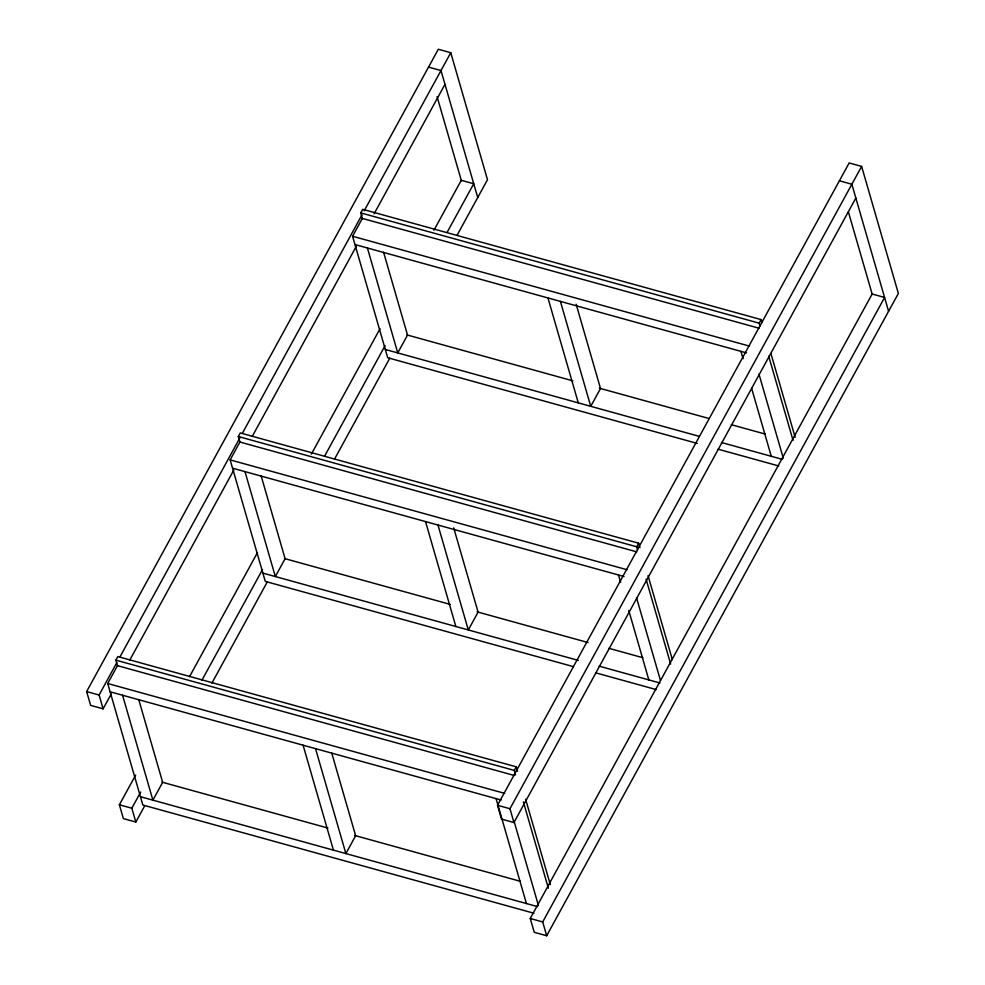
<?xml version="1.0" encoding="UTF-8"?>
<svg xmlns="http://www.w3.org/2000/svg" width="985" height="985" viewBox="0 0 985 985"><rect width="100%" height="100%" fill="white"/><g stroke="black" fill="none" stroke-linecap="round" stroke-linejoin="round"><path stroke-width="1.48" d="M111.206 693.994L103.093 708.831L90.645 705.383L86.643 691.568L438.313 49.25L450.761 52.697L487.489 179.713L457.04 235.329M117.584 666.032L115.885 660.147L117.831 656.576L516.251 766.835L517.531 771.255M240.02 442.413L238.308 436.515L240.266 432.944L638.686 543.215L639.954 547.635M362.443 218.781L360.744 212.895L362.702 209.325L761.109 319.596L761.959 322.538M103.093 708.831L99.103 695.016L116.821 662.646M119.776 657.254L240.143 437.402M242.347 433.363L361.975 214.853M364.191 210.815L450.761 52.697M533.858 913.218L142.837 805.004L107.71 683.504L117.474 665.663L514.416 775.515M573.344 666.636L265.273 581.384L230.145 459.884L239.909 442.043L636.839 551.895M697.257 443.422L387.708 357.752L352.568 236.265L362.345 218.411L759.275 328.276M129.675 660.27L233.79 470.091M252.258 436.38L356.373 246.201M374.091 213.831L444.986 84.341M144.684 805.853L135.831 822.044L123.371 818.597L119.382 804.782L135.635 775.109M189.539 676.658L257.467 552.573M311.371 454.11L380.05 328.67M433.954 230.207L461.275 180.304L473.723 183.752L447.141 232.312M135.831 822.044L131.83 808.229L140.695 792.051M201.987 680.106L262.539 569.502M324.57 456.203L385.11 345.6M211.886 683.122L267.267 581.963M334.469 459.219L389.851 358.06M515.574 774.826L514.293 770.405L516.251 766.835M637.578 549.729L636.729 546.786L638.686 543.215M760.014 326.109L759.152 323.154L761.109 319.596M855.842 198.059L513.948 822.537L501.5 819.089L497.511 805.287L849.168 162.956L861.629 166.403L898.357 293.431L546.687 935.75L534.239 932.303L530.25 918.5L872.144 294.022L884.592 297.458L542.698 921.948L546.687 935.75M513.948 822.537L509.959 808.734L861.629 166.403M428.537 67.091L440.997 70.538L477.725 197.554M839.405 180.797L851.853 184.244L888.581 311.272M360.744 212.895L759.152 323.154M352.568 236.265L749.499 346.117M354.969 244.539L746.47 352.889M406.928 334.912L572.802 380.826M599.471 388.201L709.065 418.526M731.289 424.683L765.345 434.102M385.307 349.478L699.301 436.367M721.512 442.524L782.336 459.355M717.991 449.172L778.716 465.967M238.308 436.515L636.729 546.786M230.145 459.884L627.076 569.736M232.534 468.171L624.034 576.52M284.493 558.532L450.379 604.445M477.035 611.82L588.119 642.565M608.853 648.302L642.922 657.734M262.872 573.098L578.355 660.406M599.089 666.143L659.913 682.974M595.556 672.792L656.281 689.599M115.885 660.147L514.293 770.405M107.71 683.504L504.64 793.356M110.111 691.79L501.119 800.005M86.643 691.568L99.103 695.016M497.511 805.287L509.959 808.734M162.069 782.164L327.943 828.065M354.612 835.44L520.486 881.353M140.449 796.717L537.478 906.606M119.382 804.782L131.83 808.229M530.25 918.5L542.698 921.948M848.368 211.824L872.291 294.527M770.91 353.467L795.178 437.402M768.706 356.176L793.06 440.418M758.942 374.017L783.297 458.259M740.929 351.362L743.072 358.749M751.617 388.312L771.267 456.289M576.151 304.242L600.505 388.484L590.741 406.325L560.403 301.398M648.044 575.609L672.324 659.556M646.098 579.18L670.637 664.038M636.507 597.649L660.442 680.401M547.943 297.95L578.293 402.877M618.506 574.981L620.636 582.369M628.762 610.454L648.844 679.921M437.081 96.629L461.423 180.821M383.596 252.32L407.531 335.072L397.755 352.925L367.417 247.986M453.716 527.874L478.082 612.116L468.306 629.957L437.968 525.017M525.621 799.241L550.319 884.653M523.417 801.95L548.362 888.224M514.072 821.268L538.438 905.51M425.52 521.57L455.858 626.509M496.071 798.613L526.409 903.54M261.16 475.94L285.096 558.704L275.332 576.545L244.982 471.618M331.711 752.971L355.647 835.736L345.883 853.576L315.532 748.649M303.084 745.202L333.435 850.129M138.737 699.559L162.66 782.324L152.897 800.165L122.559 695.238"/></g></svg>
